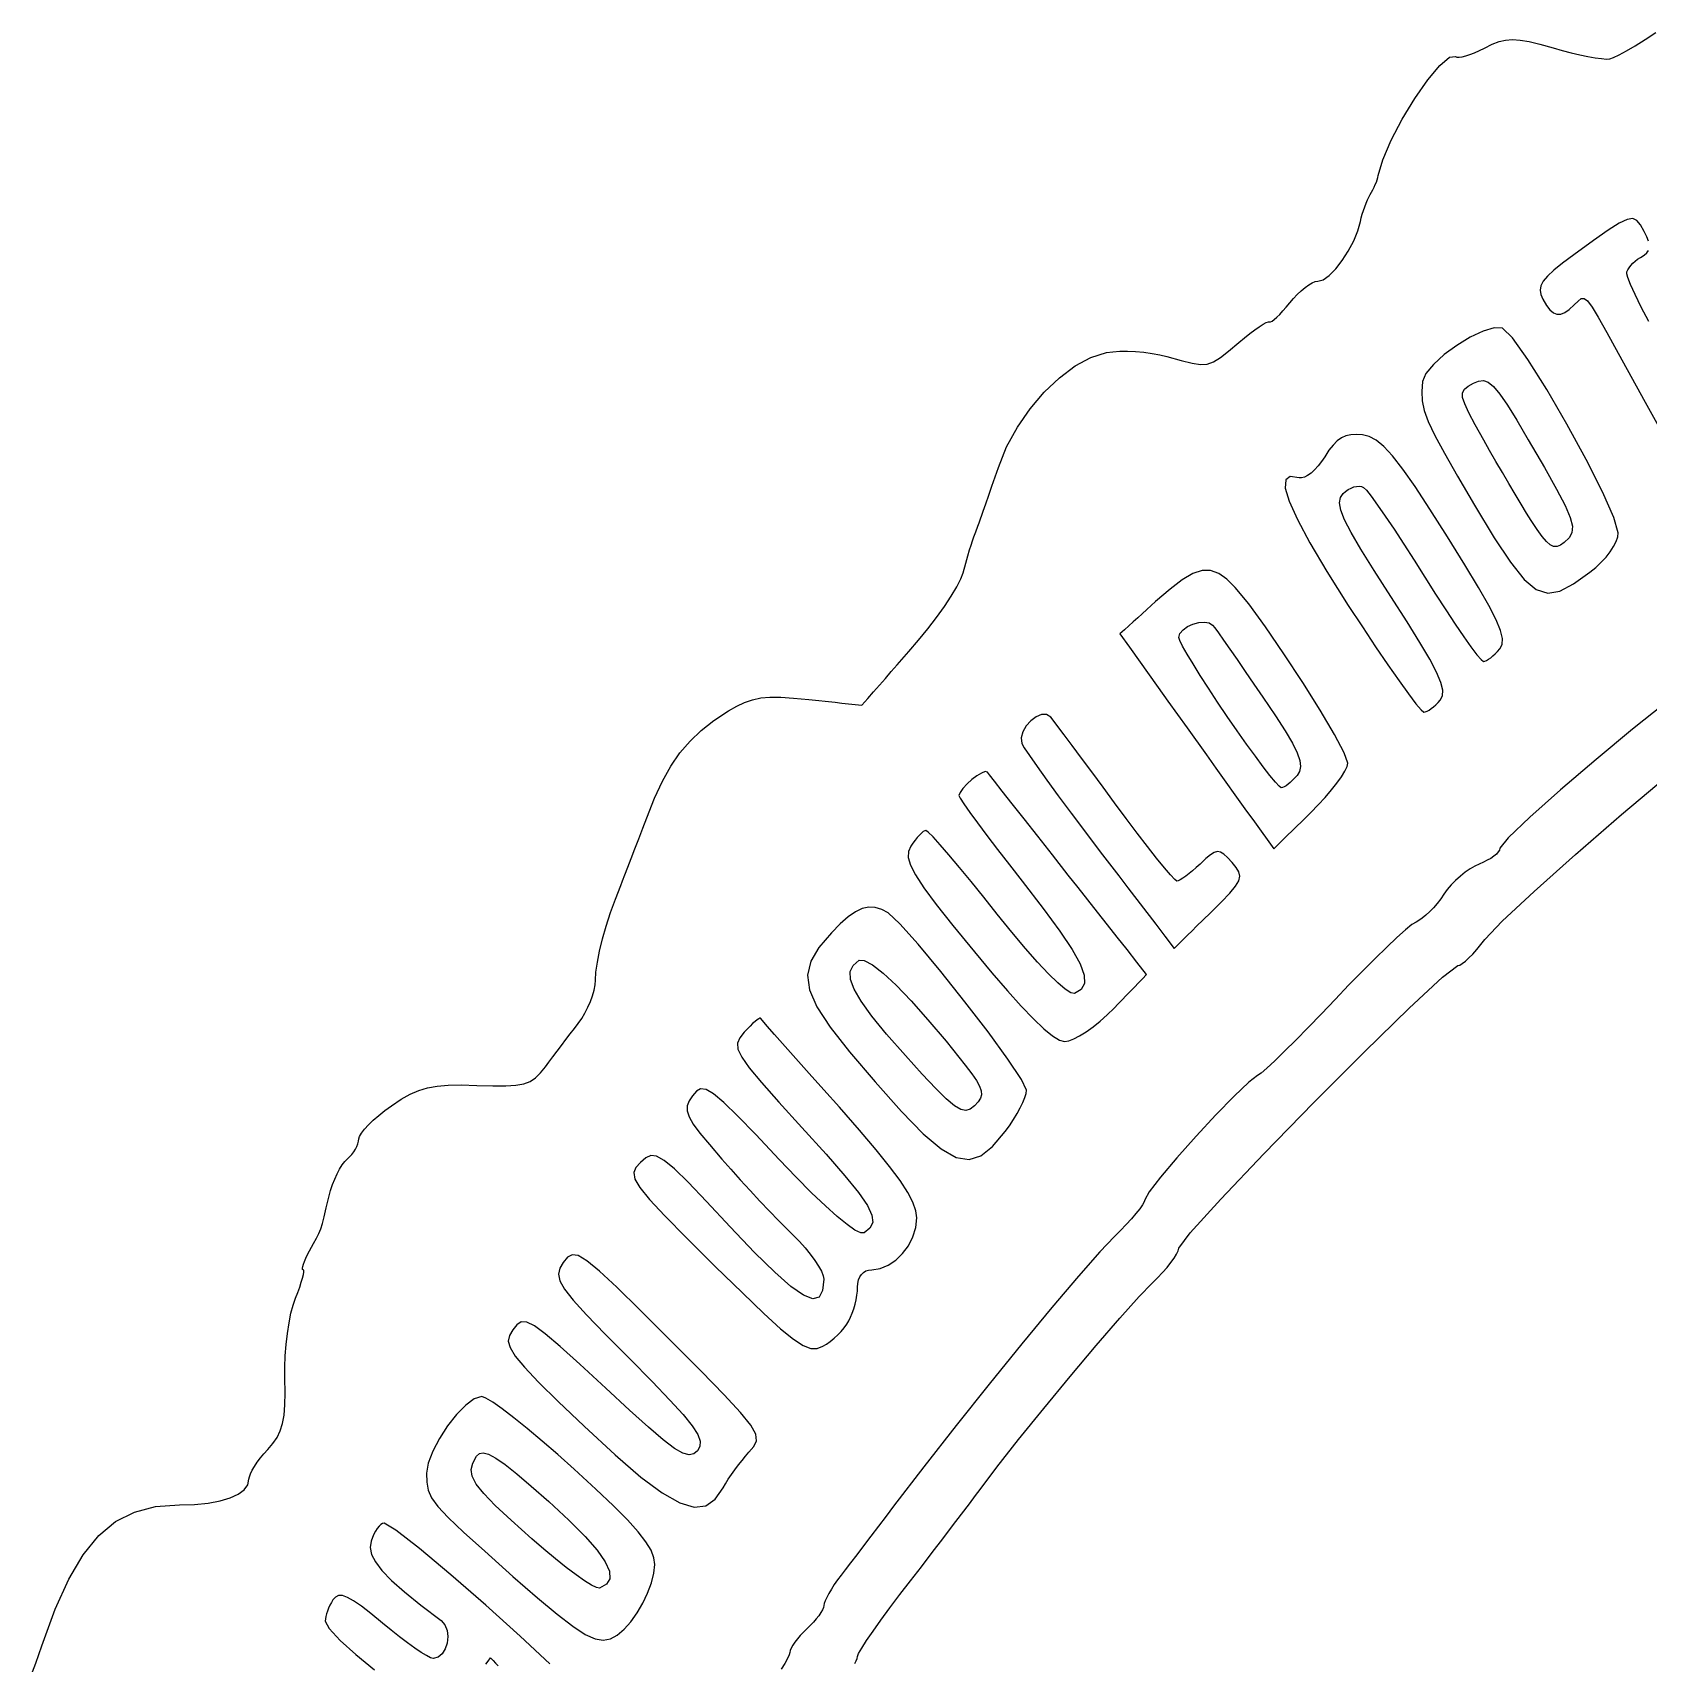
# Model space of a CAD drawing. Extents: x 0.3 to 13.7, y 0.1 to 13.4.
# Drawn here: x 1.171 to 3.295, y 10.038 to 12.182 of the extents above; entities that cross this region are included whole.
import ezdxf

# ---------------------------------------------------------------- set-up
doc = ezdxf.new("R2010")
doc.units = 0
doc.layers.get('0').update_dxf_attribs({"linetype": 'CONTINUOUS'})

msp = doc.modelspace()

# ---------------------------------------------------------------- linework, layer by layer
at = {"color": 0}
for points in [[(1.17117, 10.0268), (1.17529, 10.038), (1.17942, 10.0496), (1.18338, 10.0611), (1.20096, 10.109), (1.21886, 10.1487), (1.23768, 10.1808), (1.25798, 10.2059), (1.28017, 10.2244), (1.3049, 10.2369), (1.33268, 10.2441), (1.36404, 10.2463), (1.38395, 10.2469), (1.40186, 10.2487), (1.41749, 10.2516), (1.43072, 10.2555), (1.44129, 10.2604), (1.44911, 10.2662), (1.45389, 10.2728), (1.45557, 10.2803), (1.45606, 10.2834), (1.45751, 10.2873), (1.45975, 10.2919), (1.46278, 10.297), (1.46642, 10.3024), (1.4706, 10.3081), (1.47521, 10.3136), (1.48014, 10.3192), (1.48703, 10.3272), (1.49251, 10.3351), (1.49669, 10.3436), (1.49972, 10.3533), (1.50174, 10.3644), (1.50282, 10.3778), (1.50315, 10.3938), (1.50282, 10.4131), (1.50276, 10.4275), (1.50331, 10.4424), (1.50444, 10.4574), (1.50608, 10.4719), (1.50819, 10.4857), (1.51064, 10.4983), (1.51346, 10.5092), (1.5166, 10.5182), (1.51958, 10.5257), (1.52225, 10.5327), (1.52436, 10.5391), (1.52604, 10.5445), (1.52713, 10.5491), (1.52767, 10.5526), (1.52756, 10.5548), (1.52681, 10.5555), (1.52599, 10.556), (1.52582, 10.5576), (1.52621, 10.5598), (1.52707, 10.5629), (1.52849, 10.5666), (1.53033, 10.5709), (1.53267, 10.5756), (1.53532, 10.5806), (1.54047, 10.5899), (1.54438, 10.5971), (1.54742, 10.6033), (1.54981, 10.6094), (1.55203, 10.6164), (1.55442, 10.6253), (1.55724, 10.637), (1.56088, 10.6526), (1.56288, 10.66), (1.56538, 10.6675), (1.56825, 10.6747), (1.57135, 10.6816), (1.57465, 10.6879), (1.57807, 10.6934), (1.58143, 10.6979), (1.58464, 10.7011), (1.58772, 10.704), (1.5906, 10.7071), (1.59321, 10.7106), (1.59549, 10.7142), (1.59739, 10.7178), (1.59879, 10.7213), (1.59967, 10.7246), (1.59999, 10.7277), (1.60086, 10.731), (1.60335, 10.7353), (1.60732, 10.7405), (1.61257, 10.7461), (1.61887, 10.7522), (1.62614, 10.7585), (1.63417, 10.7649), (1.64279, 10.7711), (1.65571, 10.7797), (1.66743, 10.7864), (1.67871, 10.7914), (1.69032, 10.795), (1.70301, 10.7972), (1.7175, 10.7984), (1.73465, 10.7986), (1.75515, 10.798), (1.77632, 10.7973), (1.79312, 10.7973), (1.80638, 10.7982), (1.81685, 10.8001), (1.82519, 10.8033), (1.83225, 10.8081), (1.83865, 10.8144), (1.84526, 10.8226), (1.84983, 10.8287), (1.85499, 10.8356), (1.86057, 10.843), (1.86637, 10.8506), (1.87224, 10.8584), (1.87799, 10.8659), (1.8834, 10.873), (1.8884, 10.8796), (1.89296, 10.8861), (1.89719, 10.8932), (1.9011, 10.9007), (1.90446, 10.9084), (1.90722, 10.916), (1.90929, 10.9233), (1.91064, 10.9302), (1.91108, 10.9362), (1.91174, 10.9471), (1.91351, 10.96), (1.91644, 10.9745), (1.92036, 10.9906), (1.92518, 11.0074), (1.93083, 11.0252), (1.93722, 11.0431), (1.94428, 11.0611), (1.94661, 11.0669), (1.94976, 11.075), (1.95367, 11.085), (1.95806, 11.0964), (1.96289, 11.109), (1.96799, 11.1224), (1.97319, 11.1362), (1.97846, 11.15), (1.98876, 11.1758), (1.99924, 11.1983), (2.01025, 11.218), (2.02214, 11.2353), (2.03532, 11.2507), (2.05007, 11.2647), (2.06679, 11.2778), (2.08589, 11.2904), (2.09679, 11.2968), (2.1071, 11.3017), (2.11735, 11.3052), (2.12825, 11.3075), (2.14046, 11.3084), (2.15468, 11.3084), (2.1715, 11.3074), (2.19162, 11.3055), (2.22635, 11.3018), (2.23503, 11.3008), (2.24371, 11.2999), (2.25244, 11.299), (2.26112, 11.298), (2.26887, 11.3069), (2.27664, 11.3157), (2.2844, 11.3245), (2.2921, 11.3333), (2.29986, 11.3421), (2.30761, 11.3509), (2.32314, 11.3685), (2.33583, 11.3833), (2.34799, 11.3985), (2.35938, 11.4135), (2.36968, 11.428), (2.37864, 11.4415), (2.38596, 11.4537), (2.39133, 11.464), (2.39447, 11.4722), (2.39794, 11.4848), (2.40072, 11.4946), (2.40294, 11.5022), (2.40483, 11.5085), (2.40668, 11.5141), (2.40864, 11.5196), (2.41097, 11.5258), (2.41385, 11.5334), (2.41553, 11.5379), (2.4209, 11.5531), (2.42432, 11.563), (2.42817, 11.574), (2.43218, 11.5859), (2.43642, 11.5983), (2.44065, 11.6108), (2.45156, 11.6376), (2.46565, 11.6636), (2.48226, 11.6878), (2.50088, 11.7097), (2.52083, 11.7287), (2.54156, 11.7441), (2.56239, 11.7554), (2.58279, 11.7618), (2.59099, 11.7629), (2.60032, 11.7635), (2.61046, 11.7635), (2.62115, 11.7631), (2.632, 11.7621), (2.64268, 11.7607), (2.65294, 11.7588), (2.66233, 11.7566), (2.68104, 11.7514), (2.69526, 11.7479), (2.70628, 11.7462), (2.71533, 11.7467), (2.72364, 11.7496), (2.73247, 11.7552), (2.74317, 11.7635), (2.75683, 11.775), (2.76421, 11.7811), (2.77126, 11.7866), (2.77778, 11.7915), (2.78369, 11.7956), (2.78874, 11.7989), (2.79281, 11.8011), (2.79574, 11.8023), (2.79731, 11.8023), (2.79856, 11.8021), (2.80067, 11.8032), (2.80344, 11.8052), (2.80681, 11.8082), (2.8106, 11.812), (2.81478, 11.8165), (2.81917, 11.8216), (2.82374, 11.8273), (2.8285, 11.833), (2.83356, 11.8382), (2.83871, 11.843), (2.84381, 11.8473), (2.84868, 11.8508), (2.85319, 11.8533), (2.85726, 11.855), (2.86062, 11.8556), (2.86757, 11.8576), (2.8756, 11.8633), (2.88411, 11.872), (2.89268, 11.8829), (2.90072, 11.8953), (2.90776, 11.9085), (2.91331, 11.9217), (2.91683, 11.9342), (2.91781, 11.9388), (2.91911, 11.9436), (2.92063, 11.9486), (2.92225, 11.9534), (2.92404, 11.9581), (2.92594, 11.9625), (2.92779, 11.9663), (2.92958, 11.9695), (2.93138, 11.9725), (2.93311, 11.9758), (2.93474, 11.9791), (2.93619, 11.9826), (2.93756, 11.9859), (2.93864, 11.989), (2.93946, 11.992), (2.94, 11.9945), (2.9459, 12.0154), (2.95703, 12.041), (2.97168, 12.0686), (2.98828, 12.0958), (3.00521, 12.1202), (3.02083, 12.1392), (3.03353, 12.1502), (3.04167, 12.1509), (3.04346, 12.1502), (3.04639, 12.1501), (3.05035, 12.1507), (3.05518, 12.152), (3.06065, 12.1538), (3.06674, 12.1561), (3.07314, 12.1589), (3.07981, 12.1622), (3.0899, 12.1671), (3.0989, 12.1706), (3.10753, 12.1727), (3.11654, 12.1734), (3.12651, 12.1727), (3.13835, 12.1706), (3.15261, 12.1672), (3.17008, 12.1623), (3.18197, 12.159), (3.19379, 12.156), (3.20514, 12.1533), (3.21571, 12.1512), (3.22526, 12.1495), (3.2334, 12.1484), (3.2399, 12.1478), (3.24447, 12.148), (3.24929, 12.1496), (3.25672, 12.1532), (3.26639, 12.1584), (3.27789, 12.1652), (3.29081, 12.1733), (3.30485, 12.1825)], [(3.29536, 11.9084), (3.29303, 11.9141), (3.28961, 11.9208), (3.28478, 11.9295), (3.28017, 11.9353), (3.27474, 11.9379), (3.26736, 11.9368), (3.25694, 11.932), (3.24246, 11.9228), (3.22282, 11.909), (3.19694, 11.8901), (3.18235, 11.8792), (3.17101, 11.8701), (3.1626, 11.8624), (3.15696, 11.8556), (3.15369, 11.8495), (3.15272, 11.8437), (3.15369, 11.8379), (3.15642, 11.8318), (3.16108, 11.8238), (3.16569, 11.8179), (3.17025, 11.8141), (3.17492, 11.8122), (3.1799, 11.8123), (3.18522, 11.8143), (3.19108, 11.8184), (3.1976, 11.8243), (3.20269, 11.8295), (3.20682, 11.8327), (3.21072, 11.833), (3.21522, 11.8296), (3.22114, 11.8216), (3.22928, 11.8081), (3.2404, 11.7883), (3.25532, 11.7611), (3.29085, 11.6967), (3.31717, 11.6492)], [(3.29557, 11.8024), (3.28586, 11.8216), (3.27789, 11.8381), (3.27181, 11.8512), (3.26801, 11.8604), (3.26665, 11.8651), (3.26704, 11.8677), (3.26807, 11.8704), (3.26975, 11.8733), (3.27192, 11.8763), (3.27458, 11.8792), (3.27761, 11.8819), (3.28097, 11.8845), (3.28461, 11.8867), (3.28944, 11.8898), (3.29303, 11.8927), (3.29542, 11.8959)], [(3.31689, 11.3003), (3.27414, 11.2663), (3.22651, 11.2267), (3.17964, 11.1866), (3.13917, 11.1506), (3.11074, 11.1234), (3.09999, 11.1099), (3.09944, 11.1075), (3.09787, 11.105), (3.09532, 11.1023), (3.09201, 11.0994), (3.088, 11.0966), (3.08339, 11.094), (3.07829, 11.0914), (3.07281, 11.0891), (3.06694, 11.0865), (3.06071, 11.0827), (3.05431, 11.0783), (3.04796, 11.0732), (3.04178, 11.0676), (3.03597, 11.0616), (3.03076, 11.0555), (3.02636, 11.0494), (3.02214, 11.0433), (3.01753, 11.0374), (3.01264, 11.0317), (3.00765, 11.0265), (3.00271, 11.0219), (2.99794, 11.0179), (2.99354, 11.0149), (2.98969, 11.0128), (2.98438, 11.0094), (2.97586, 11.0026), (2.96468, 10.9926), (2.95122, 10.98), (2.93593, 10.9651), (2.91922, 10.9483), (2.90153, 10.9302), (2.88336, 10.9111), (2.86524, 10.892), (2.84782, 10.874), (2.83149, 10.8575), (2.81674, 10.8428), (2.80399, 10.8303), (2.79357, 10.8207), (2.78592, 10.8142), (2.78153, 10.8111), (2.76997, 10.8024), (2.75071, 10.784), (2.72667, 10.7592), (2.70063, 10.7311), (2.67546, 10.7028), (2.65392, 10.6773), (2.63894, 10.6579), (2.63336, 10.6477), (2.63254, 10.6449), (2.63015, 10.6408), (2.62646, 10.6356), (2.62158, 10.6294), (2.61567, 10.6225), (2.60889, 10.6151), (2.6014, 10.6073), (2.59332, 10.5994), (2.57406, 10.5792), (2.54601, 10.5472), (2.51112, 10.506), (2.4714, 10.458), (2.42876, 10.4053), (2.38514, 10.3506), (2.34256, 10.2962), (2.3029, 10.2445), (2.29312, 10.2316), (2.28315, 10.2184), (2.27322, 10.2053), (2.26357, 10.1927), (2.25456, 10.1808), (2.24636, 10.1701), (2.23942, 10.161), (2.23389, 10.1538), (2.22933, 10.1477), (2.22504, 10.1415), (2.22119, 10.1355), (2.21783, 10.1299), (2.215, 10.1247), (2.21289, 10.1202), (2.21158, 10.1166), (2.2111, 10.1139), (2.21067, 10.1114), (2.20936, 10.1082), (2.20731, 10.1046), (2.20458, 10.1006), (2.20128, 10.0964), (2.19754, 10.092), (2.19336, 10.0876), (2.18892, 10.0833), (2.1844, 10.0791), (2.18028, 10.0746), (2.17649, 10.0703), (2.17318, 10.0659), (2.17046, 10.0618), (2.1684, 10.0581), (2.1671, 10.0548), (2.16667, 10.0523), (2.16585, 10.049), (2.16357, 10.0442), (2.16, 10.0379), (2.15522, 10.0305)], [(2.25179, 10.0378), (2.25385, 10.0414), (2.2551, 10.0444), (2.25553, 10.0468), (2.257, 10.0507), (2.26101, 10.0578), (2.26747, 10.0678), (2.27593, 10.0802), (2.28624, 10.0947), (2.29801, 10.1109), (2.31104, 10.1283), (2.32497, 10.1464), (2.33942, 10.165), (2.35374, 10.1837), (2.36757, 10.2017), (2.38058, 10.2187), (2.39236, 10.2342), (2.40256, 10.2477), (2.41081, 10.2586), (2.41667, 10.2667), (2.43858, 10.2958), (2.46733, 10.3323), (2.50032, 10.3732), (2.53515, 10.4153), (2.56928, 10.4559), (2.60032, 10.4918), (2.62571, 10.5202), (2.64301, 10.5381), (2.65001, 10.545), (2.65653, 10.5519), (2.66243, 10.5587), (2.66758, 10.5651), (2.67182, 10.571), (2.67503, 10.5762), (2.67708, 10.5804), (2.67779, 10.5838), (2.69293, 10.6041), (2.73296, 10.6483), (2.78982, 10.7081), (2.85547, 10.7754), (2.92182, 10.842), (2.98079, 10.8996), (3.02442, 10.9402), (3.04449, 10.9556), (3.0471, 10.9563), (3.05051, 10.9583), (3.05464, 10.9615), (3.05931, 10.9657), (3.06429, 10.9708), (3.06956, 10.9766), (3.07493, 10.9831), (3.08024, 10.99), (3.10286, 11.0141), (3.14481, 11.0532), (3.19933, 11.1018), (3.25993, 11.1542), (3.31993, 11.2047)], [(1.85107, 10.0372), (1.81207, 10.0736), (1.76687, 10.1143), (1.72097, 10.1543), (1.67974, 10.1888), (1.64865, 10.2131), (1.63314, 10.2222), (1.63113, 10.2218), (1.6289, 10.2204), (1.62662, 10.2183), (1.62429, 10.2154), (1.62207, 10.2119), (1.6199, 10.208), (1.618, 10.2036), (1.61632, 10.1988), (1.61501, 10.1903), (1.61669, 10.1813), (1.62175, 10.1713), (1.63038, 10.16), (1.64301, 10.1471), (1.66, 10.1321), (1.68158, 10.1145), (1.70822, 10.0942), (1.71322, 10.0885), (1.7161, 10.0813), (1.71701, 10.0731), (1.7161, 10.0647), (1.71354, 10.057), (1.70953, 10.0505), (1.70415, 10.0461), (1.6976, 10.0445), (1.69422, 10.0454), (1.68886, 10.0481), (1.68186, 10.0524), (1.67344, 10.0581), (1.6639, 10.0649), (1.65349, 10.0728), (1.64247, 10.0815), (1.63113, 10.0908), (1.61594, 10.1033), (1.60335, 10.113), (1.5931, 10.1201), (1.5849, 10.1247), (1.57835, 10.127), (1.57319, 10.1271), (1.56912, 10.1252), (1.56586, 10.1213), (1.56386, 10.1179), (1.56196, 10.1143), (1.56028, 10.1105), (1.55875, 10.1067), (1.55751, 10.1029), (1.55658, 10.0994), (1.55599, 10.0963), (1.55572, 10.0936), (1.56104, 10.0837), (1.57536, 10.0682), (1.59603, 10.0494), (1.62044, 10.0293)], [(1.76671, 10.0367), (1.77001, 10.0409), (1.77328, 10.0451), (1.77653, 10.0416), (1.77979, 10.0383), (1.78299, 10.0348)]]:
    msp.add_lwpolyline(points, dxfattribs=at)
for points in [[(3.21838, 11.4728), (3.22613, 11.4791), (3.23324, 11.4859), (3.23958, 11.4928), (3.24501, 11.4998), (3.24946, 11.5066), (3.25276, 11.5131), (3.25483, 11.5192), (3.25553, 11.5246), (3.24994, 11.5449), (3.23497, 11.5787), (3.21338, 11.6213), (3.18799, 11.6677), (3.16151, 11.7131), (3.13672, 11.7524), (3.11643, 11.781), (3.1034, 11.7938), (3.09261, 11.7942), (3.0779, 11.7899), (3.06099, 11.7818), (3.0434, 11.7712), (3.02675, 11.759), (3.01258, 11.7462), (3.00256, 11.7341), (2.99826, 11.7235), (2.9974, 11.7104), (2.99794, 11.6983), (3.00054, 11.6857), (3.00581, 11.671), (3.01443, 11.6527), (3.02701, 11.6293), (3.04417, 11.5993), (3.06662, 11.5612), (3.09261, 11.5182), (3.11382, 11.4859), (3.13172, 11.4635), (3.14762, 11.4503), (3.16288, 11.4454), (3.17882, 11.448), (3.19689, 11.4575), (3.21838, 11.4728)], [(3.14117, 11.5408), (3.1351, 11.5507), (3.12799, 11.5623), (3.12011, 11.5754), (3.11182, 11.5894), (3.10325, 11.604), (3.09472, 11.6186), (3.08649, 11.633), (3.07878, 11.6465), (3.06739, 11.6668), (3.05908, 11.6824), (3.05365, 11.6941), (3.051, 11.7026), (3.051, 11.7088), (3.05339, 11.7135), (3.05811, 11.7174), (3.06506, 11.7214), (3.07194, 11.7243), (3.07824, 11.725), (3.08464, 11.7227), (3.09164, 11.717), (3.09978, 11.7071), (3.10975, 11.6927), (3.12201, 11.6728), (3.13726, 11.6471), (3.15853, 11.6105), (3.17449, 11.5821), (3.18565, 11.5607), (3.19239, 11.5448), (3.19521, 11.5333), (3.19456, 11.5248), (3.19081, 11.5182), (3.18451, 11.5121), (3.17958, 11.5086), (3.17507, 11.5068), (3.17063, 11.5068), (3.16607, 11.5089), (3.16108, 11.5132), (3.15543, 11.5198), (3.14887, 11.5289), (3.14117, 11.5408)], [(3.02154, 11.3048), (3.02442, 11.3103), (3.02474, 11.3178), (3.02225, 11.3279), (3.01665, 11.3413), (3.00765, 11.3586), (2.99485, 11.3805), (2.97797, 11.4078), (2.95676, 11.4409), (2.93463, 11.4753), (2.91737, 11.503), (2.90457, 11.525), (2.89589, 11.5418), (2.89085, 11.5546), (2.88906, 11.564), (2.89025, 11.571), (2.89387, 11.5763), (2.89714, 11.5792), (2.90067, 11.5817), (2.90429, 11.5836), (2.90799, 11.585), (2.91157, 11.5857), (2.91493, 11.5859), (2.91803, 11.5854), (2.92068, 11.5843), (2.92443, 11.5806), (2.93067, 11.5727), (2.93901, 11.5612), (2.94922, 11.5467), (2.96083, 11.5293), (2.97364, 11.5098), (2.98725, 11.4887), (3.00131, 11.4663), (3.01535, 11.4441), (3.02869, 11.4233), (3.04118, 11.4045), (3.05236, 11.3881), (3.06196, 11.3746), (3.06967, 11.3643), (3.07519, 11.3579), (3.07824, 11.3556), (3.08008, 11.3558), (3.08236, 11.3569), (3.08496, 11.3584), (3.08783, 11.3604), (3.09082, 11.3628), (3.09386, 11.3656), (3.0969, 11.3686), (3.09978, 11.372), (3.10281, 11.3778), (3.10331, 11.3855), (3.10081, 11.3961), (3.095, 11.4103), (3.0855, 11.4289), (3.072, 11.4527), (3.05399, 11.4825), (3.03114, 11.5192), (3.00782, 11.5559), (2.98844, 11.5854), (2.97233, 11.6085), (2.95888, 11.6259), (2.94749, 11.6382), (2.9375, 11.6465), (2.92828, 11.6514), (2.91917, 11.6535), (2.91108, 11.6541), (2.90392, 11.6537), (2.89746, 11.6521), (2.89154, 11.6495), (2.88601, 11.6455), (2.88064, 11.64), (2.87528, 11.6333), (2.86974, 11.6248), (2.86546, 11.6184), (2.86094, 11.6126), (2.85633, 11.6076), (2.85172, 11.6033), (2.84722, 11.6), (2.84304, 11.5979), (2.83931, 11.5969), (2.8361, 11.5972), (2.82443, 11.5989), (2.81836, 11.5945), (2.81787, 11.5836), (2.82297, 11.5661), (2.83376, 11.5422), (2.85032, 11.5114), (2.87261, 11.4738), (2.90072, 11.4293), (2.91917, 11.4012), (2.93664, 11.3748), (2.95285, 11.351), (2.96733, 11.3302), (2.97971, 11.313), (2.98953, 11.3), (2.99642, 11.2918), (2.99994, 11.2889), (3.0019, 11.2892), (3.00429, 11.2902), (3.00694, 11.2916), (3.00976, 11.2936), (3.01275, 11.2959), (3.01579, 11.2986), (3.01872, 11.3016), (3.02154, 11.3048)], [(2.90001, 11.2219), (2.89524, 11.2352), (2.88243, 11.2595), (2.86356, 11.2915), (2.84076, 11.328), (2.81614, 11.3656), (2.79178, 11.4011), (2.76975, 11.4313), (2.75217, 11.4528), (2.74094, 11.4639), (2.73031, 11.4714), (2.71972, 11.475), (2.70861, 11.475), (2.69635, 11.471), (2.68246, 11.4629), (2.66635, 11.4507), (2.6474, 11.4343), (2.64154, 11.429), (2.63564, 11.4237), (2.62978, 11.4183), (2.62392, 11.413), (2.618, 11.4077), (2.60628, 11.3971), (2.60038, 11.3917), (2.61301, 11.3741), (2.65093, 11.3211), (2.66357, 11.3034), (2.67622, 11.2857), (2.68881, 11.2681), (2.71408, 11.2327), (2.72672, 11.2151), (2.76465, 11.1619), (2.77729, 11.1444), (2.80257, 11.109), (2.80865, 11.115), (2.81472, 11.1209), (2.82081, 11.127), (2.82693, 11.1329), (2.84517, 11.1508), (2.85129, 11.1568), (2.86106, 11.1668), (2.87017, 11.1768), (2.87847, 11.1865), (2.88569, 11.1956), (2.89165, 11.204), (2.89615, 11.2114), (2.89899, 11.2174), (2.90001, 11.2219)], [(2.74164, 11.2832), (2.72885, 11.302), (2.71685, 11.3202), (2.706, 11.337), (2.69656, 11.3522), (2.68875, 11.3651), (2.68283, 11.3755), (2.6791, 11.383), (2.67779, 11.387), (2.67931, 11.3923), (2.68343, 11.3971), (2.6894, 11.4013), (2.6965, 11.4046), (2.7041, 11.4066), (2.71143, 11.4072), (2.71772, 11.4062), (2.72233, 11.4032), (2.72504, 11.3997), (2.72993, 11.393), (2.7366, 11.3836), (2.7449, 11.3717), (2.7545, 11.3579), (2.76519, 11.3425), (2.77658, 11.3258), (2.78851, 11.3084), (2.8049, 11.284), (2.81771, 11.2641), (2.82715, 11.2481), (2.8335, 11.2354), (2.83708, 11.2254), (2.83806, 11.2174), (2.83669, 11.211), (2.83333, 11.2056), (2.8304, 11.2023), (2.82742, 11.1992), (2.82443, 11.1963), (2.8215, 11.194), (2.81879, 11.1919), (2.81635, 11.1905), (2.81424, 11.1896), (2.81256, 11.1893), (2.80985, 11.1913), (2.80479, 11.1969), (2.79769, 11.2056), (2.78885, 11.2171), (2.77854, 11.231), (2.76704, 11.2468), (2.75467, 11.2644), (2.74164, 11.2832)], [(2.74794, 11.0912), (2.74197, 11.0976), (2.73708, 11.1022), (2.73286, 11.1049), (2.72885, 11.1056), (2.72456, 11.1044), (2.71957, 11.1012), (2.71343, 11.0962), (2.70574, 11.089), (2.70079, 11.0846), (2.69596, 11.0803), (2.69129, 11.0766), (2.68701, 11.0732), (2.68311, 11.0705), (2.67979, 11.0685), (2.67719, 11.0671), (2.6754, 11.0667), (2.67258, 11.0688), (2.66694, 11.0748), (2.65886, 11.0843), (2.64865, 11.0969), (2.63672, 11.1121), (2.62332, 11.1296), (2.60878, 11.1488), (2.59353, 11.1695), (2.57824, 11.1903), (2.56358, 11.2102), (2.54997, 11.2285), (2.53776, 11.245), (2.52729, 11.2591), (2.51882, 11.2702), (2.51281, 11.2782), (2.50956, 11.2823), (2.50412, 11.2857), (2.49744, 11.2856), (2.49024, 11.2826), (2.48329, 11.2775), (2.47721, 11.2707), (2.47271, 11.2631), (2.47065, 11.2552), (2.47157, 11.2477), (2.47472, 11.242), (2.48156, 11.2317), (2.49154, 11.2173), (2.50429, 11.1995), (2.51942, 11.1788), (2.53646, 11.1558), (2.55501, 11.1311), (2.57465, 11.1053), (2.58675, 11.0894), (2.5989, 11.0734), (2.61106, 11.0576), (2.64751, 11.0099), (2.65961, 10.9941), (2.67176, 10.9782), (2.6836, 10.9898), (2.68951, 10.9956), (2.69542, 11.0014), (2.70128, 11.0072), (2.71903, 11.0246), (2.73378, 11.0392), (2.74474, 11.0507), (2.75228, 11.0598), (2.75667, 11.0671), (2.75814, 11.0732), (2.75694, 11.0789), (2.75347, 11.0846), (2.74794, 11.0912)], [(2.59278, 10.8997), (2.5981, 10.9052), (2.60346, 10.9107), (2.60878, 10.9162), (2.61415, 10.9217), (2.61951, 10.9273), (2.62483, 10.9327), (2.63021, 10.9383), (2.63553, 10.9438), (2.62267, 10.9601), (2.60981, 10.9765), (2.59694, 10.9928), (2.5841, 11.0092), (2.57118, 11.0256), (2.55832, 11.0419), (2.54546, 11.0583), (2.53261, 11.0746), (2.51187, 11.1011), (2.49235, 11.1259), (2.47456, 11.1485), (2.45893, 11.1683), (2.44581, 11.1851), (2.43571, 11.1979), (2.42904, 11.2064), (2.42622, 11.21), (2.42333, 11.2106), (2.41851, 11.2088), (2.41243, 11.2051), (2.40588, 11.2001), (2.39953, 11.1944), (2.3941, 11.1886), (2.39031, 11.1834), (2.38889, 11.1791), (2.39057, 11.1756), (2.39546, 11.1681), (2.40315, 11.1571), (2.41331, 11.1432), (2.42563, 11.1267), (2.43972, 11.1081), (2.45535, 11.0879), (2.472, 11.0666), (2.49978, 11.0307), (2.52149, 11.001), (2.53749, 10.9768), (2.54801, 10.9577), (2.55328, 10.943), (2.55371, 10.932), (2.54943, 10.9241), (2.54085, 10.9189), (2.53608, 10.9197), (2.5286, 10.9244), (2.51872, 10.9328), (2.50651, 10.9447), (2.49224, 10.9599), (2.47613, 10.9782), (2.45839, 10.9994), (2.43913, 11.0233), (2.4215, 11.0455), (2.40483, 11.0661), (2.38943, 11.0847), (2.37571, 11.101), (2.3641, 11.1145), (2.35487, 11.1247), (2.34853, 11.1311), (2.34543, 11.1334), (2.34381, 11.1329), (2.34179, 11.1317), (2.33942, 11.1298), (2.33686, 11.1272), (2.3341, 11.1241), (2.33128, 11.1206), (2.3284, 11.1167), (2.32568, 11.1125), (2.3226, 11.1056), (2.32215, 11.0976), (2.32497, 11.0877), (2.33171, 11.0748), (2.34289, 11.0578), (2.3591, 11.0361), (2.38097, 11.0084), (2.40913, 10.9737), (2.43197, 10.9461), (2.45253, 10.9223), (2.47086, 10.902), (2.48687, 10.8854), (2.5006, 10.8724), (2.51199, 10.8631), (2.52106, 10.8575), (2.52778, 10.8557), (2.5331, 10.8566), (2.53976, 10.8591), (2.54753, 10.8632), (2.55604, 10.8685), (2.56511, 10.8751), (2.57437, 10.8826), (2.58371, 10.8908), (2.59278, 10.8997)], [(2.44943, 10.7372), (2.45514, 10.745), (2.46044, 10.753), (2.46528, 10.7609), (2.46946, 10.7684), (2.47293, 10.7757), (2.47553, 10.782), (2.47721, 10.7874), (2.47775, 10.7917), (2.47103, 10.8058), (2.45307, 10.8327), (2.42714, 10.8683), (2.39665, 10.9081), (2.36496, 10.948), (2.33539, 10.9836), (2.31125, 11.0106), (2.2959, 11.0248), (2.28728, 11.0295), (2.27886, 11.0321), (2.27046, 11.0324), (2.26183, 11.0305), (2.25282, 11.0263), (2.24317, 11.0196), (2.23264, 11.0105), (2.22114, 10.9988), (2.20464, 10.9793), (2.19407, 10.9612), (2.18983, 10.9431), (2.19239, 10.9236), (2.20215, 10.9012), (2.21946, 10.8745), (2.24479, 10.8421), (2.27854, 10.8025), (2.31342, 10.7636), (2.34201, 10.7343), (2.3655, 10.7145), (2.38514, 10.7033), (2.40218, 10.7004), (2.41769, 10.7054), (2.43306, 10.7178), (2.44943, 10.7372)], [(2.31853, 10.8372), (2.29383, 10.8655), (2.27447, 10.8891), (2.26031, 10.9086), (2.25097, 10.9246), (2.24631, 10.9374), (2.24604, 10.9477), (2.24989, 10.9558), (2.25765, 10.9625), (2.26443, 10.9623), (2.27507, 10.9565), (2.28917, 10.9455), (2.30626, 10.9296), (2.32601, 10.9091), (2.34804, 10.8844), (2.37185, 10.8561), (2.39719, 10.8244), (2.4056, 10.8134), (2.41183, 10.8044), (2.41601, 10.7972), (2.41824, 10.791), (2.41857, 10.7858), (2.4171, 10.7811), (2.41396, 10.7763), (2.40918, 10.7711), (2.40375, 10.7667), (2.39806, 10.7649), (2.39133, 10.7662), (2.38297, 10.7711), (2.37218, 10.7802), (2.35835, 10.7939), (2.34065, 10.8127), (2.31853, 10.8372)], [(2.24419, 10.4884), (2.24647, 10.4932), (2.24858, 10.4985), (2.25054, 10.5042), (2.25222, 10.5102), (2.25358, 10.5161), (2.25467, 10.522), (2.25532, 10.5276), (2.25553, 10.5326), (2.25592, 10.5376), (2.25683, 10.5422), (2.2584, 10.5461), (2.26058, 10.5494), (2.26324, 10.552), (2.26644, 10.554), (2.27007, 10.5552), (2.27414, 10.5555), (2.28515, 10.5571), (2.29585, 10.5614), (2.30587, 10.5681), (2.31483, 10.5769), (2.32243, 10.5872), (2.32824, 10.5987), (2.33197, 10.611), (2.33333, 10.6237), (2.33214, 10.6332), (2.32829, 10.6443), (2.3215, 10.6573), (2.31142, 10.6728), (2.29775, 10.6913), (2.28011, 10.7133), (2.25819, 10.739), (2.23172, 10.7692), (2.21126, 10.7922), (2.19211, 10.8138), (2.17464, 10.8334), (2.1466, 10.865), (2.13683, 10.8761), (2.13049, 10.8833), (2.12793, 10.8862), (2.12711, 10.8863), (2.1256, 10.8856), (2.12343, 10.8842), (2.12076, 10.8819), (2.11768, 10.8792), (2.11421, 10.8758), (2.11046, 10.872), (2.10656, 10.8678), (2.10075, 10.8607), (2.09776, 10.8537), (2.09831, 10.8456), (2.10325, 10.835), (2.11328, 10.8209), (2.12935, 10.8016), (2.15207, 10.776), (2.18235, 10.7427), (2.21431, 10.7075), (2.23893, 10.6792), (2.25678, 10.6571), (2.26844, 10.64), (2.27447, 10.6272), (2.27544, 10.6176), (2.27186, 10.6102), (2.26443, 10.6041), (2.25976, 10.6041), (2.25217, 10.6077), (2.24181, 10.6149), (2.22879, 10.6255), (2.21322, 10.6395), (2.19521, 10.6568), (2.17492, 10.6773), (2.15246, 10.7007), (2.12164, 10.7334), (2.09765, 10.758), (2.07958, 10.7757), (2.06619, 10.7869), (2.05647, 10.7926), (2.04932, 10.7936), (2.04368, 10.7906), (2.03842, 10.7844), (2.03401, 10.7777), (2.03162, 10.7713), (2.03157, 10.7645), (2.03413, 10.7567), (2.03961, 10.7472), (2.04839, 10.7352), (2.06082, 10.7201), (2.07715, 10.7011), (2.08882, 10.6879), (2.10135, 10.6739), (2.11421, 10.6598), (2.12711, 10.6459), (2.13971, 10.6327), (2.15147, 10.6203), (2.16211, 10.6096), (2.17122, 10.6006), (2.17925, 10.5925), (2.18674, 10.5842), (2.19347, 10.5759), (2.19937, 10.5679), (2.20426, 10.5603), (2.20796, 10.5535), (2.21029, 10.5476), (2.2111, 10.543), (2.20964, 10.5281), (2.20503, 10.5195), (2.19678, 10.5174), (2.18457, 10.522), (2.16803, 10.5336), (2.14665, 10.5524), (2.12011, 10.5784), (2.08806, 10.6121), (2.05686, 10.6455), (2.03282, 10.6706), (2.01476, 10.6883), (2.00136, 10.6994), (1.99149, 10.705), (1.98383, 10.7058), (1.97721, 10.7028), (1.97032, 10.6968), (1.96425, 10.6901), (1.96132, 10.6833), (1.96263, 10.6749), (1.96918, 10.6636), (1.98199, 10.6478), (2.00217, 10.6263), (2.03065, 10.5974), (2.06858, 10.5599), (2.10411, 10.525), (2.13238, 10.4979), (2.15435, 10.4779), (2.17122, 10.4642), (2.18414, 10.4558), (2.19413, 10.4521), (2.20236, 10.4521), (2.20996, 10.455), (2.21479, 10.4578), (2.21972, 10.4614), (2.22467, 10.4654), (2.22944, 10.4698), (2.23394, 10.4744), (2.23796, 10.4792), (2.24143, 10.4839), (2.24419, 10.4884)], [(2.07889, 10.2688), (2.08192, 10.2741), (2.08561, 10.28), (2.08974, 10.2862), (2.09424, 10.2925), (2.0989, 10.2988), (2.10368, 10.3049), (2.1084, 10.3105), (2.11285, 10.3156), (2.11942, 10.3232), (2.12278, 10.3306), (2.12175, 10.3394), (2.11513, 10.3512), (2.10172, 10.3678), (2.0804, 10.3909), (2.04997, 10.422), (2.00928, 10.4629), (1.96946, 10.5028), (1.93892, 10.5327), (1.91618, 10.5539), (1.89979, 10.5673), (1.88835, 10.5741), (1.88032, 10.5753), (1.87424, 10.5719), (1.86871, 10.5651), (1.86415, 10.5575), (1.86236, 10.5499), (1.86415, 10.5412), (1.87033, 10.5302), (1.88178, 10.5157), (1.89931, 10.4963), (1.92378, 10.471), (1.95606, 10.4384), (1.98568, 10.4084), (2.0089, 10.3842), (2.02621, 10.3651), (2.03825, 10.3503), (2.04557, 10.3389), (2.04878, 10.3301), (2.04844, 10.3233), (2.04514, 10.3175), (2.04021, 10.3133), (2.03413, 10.312), (2.02593, 10.3143), (2.01486, 10.3207), (2.00006, 10.3319), (1.98062, 10.3484), (1.95574, 10.3708), (1.92449, 10.3997), (1.89057, 10.4312), (1.86447, 10.4548), (1.84494, 10.4715), (1.83078, 10.4819), (1.82069, 10.4868), (1.81342, 10.487), (1.80772, 10.4833), (1.80236, 10.4766), (1.79801, 10.4692), (1.7965, 10.4617), (1.79872, 10.4531), (1.8055, 10.4419), (1.81776, 10.4273), (1.83637, 10.4079), (1.86219, 10.3824), (1.89615, 10.3499), (1.93679, 10.3121), (1.97081, 10.2829), (1.99892, 10.262), (2.02197, 10.2489), (2.04075, 10.2434), (2.05593, 10.2451), (2.06842, 10.2537), (2.07889, 10.2688)], [(1.93951, 10.0751), (1.94857, 10.0828), (1.95747, 10.0927), (1.96576, 10.1044), (1.97325, 10.1171), (1.97965, 10.1304), (1.9846, 10.1437), (1.98774, 10.1564), (1.98888, 10.1679), (1.98774, 10.1769), (1.98406, 10.1867), (1.97738, 10.1979), (1.96724, 10.211), (1.95318, 10.2266), (1.93474, 10.2452), (1.91157, 10.2671), (1.88314, 10.2932), (1.86154, 10.3124), (1.84082, 10.3303), (1.8214, 10.3466), (1.80376, 10.3608), (1.78847, 10.3725), (1.77599, 10.3813), (1.76682, 10.3869), (1.7615, 10.3888), (1.75179, 10.3858), (1.7405, 10.3776), (1.72846, 10.3652), (1.71664, 10.3502), (1.70589, 10.3337), (1.6971, 10.3169), (1.69119, 10.3013), (1.68907, 10.2879), (1.6894, 10.276), (1.69108, 10.2658), (1.69542, 10.2557), (1.70372, 10.2441), (1.71729, 10.2296), (1.73742, 10.2105), (1.7654, 10.1853), (1.80257, 10.1523), (1.83464, 10.1243), (1.86057, 10.1027), (1.88118, 10.0867), (1.89751, 10.0761), (1.9106, 10.0702), (1.92128, 10.0684), (1.93061, 10.0703), (1.93951, 10.0751)], [(1.82747, 10.2017), (1.80012, 10.2261), (1.77924, 10.2457), (1.76417, 10.2612), (1.75424, 10.2737), (1.74897, 10.2839), (1.74767, 10.2928), (1.74978, 10.3014), (1.75472, 10.3104), (1.7584, 10.314), (1.76357, 10.3149), (1.77061, 10.313), (1.78, 10.3079), (1.79221, 10.2994), (1.80757, 10.2872), (1.82661, 10.2711), (1.84972, 10.2507), (1.87619, 10.2262), (1.89735, 10.2049), (1.91319, 10.1867), (1.92389, 10.1715), (1.92942, 10.1591), (1.92996, 10.1492), (1.92557, 10.1419), (1.91635, 10.1369), (1.91249, 10.1376), (1.90582, 10.1409), (1.89671, 10.1466), (1.88553, 10.1544), (1.87267, 10.1641), (1.85846, 10.1753), (1.84326, 10.188), (1.82747, 10.2017)]]:
    msp.add_lwpolyline(points, close=True, dxfattribs=at)

doc.saveas('drawing.dxf')
